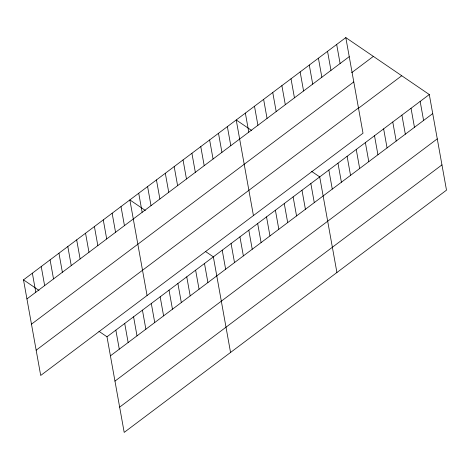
<?xml version="1.0" encoding="UTF-8"?>
<svg xmlns="http://www.w3.org/2000/svg" width="470" height="470" viewBox="0 0 470 470"><rect width="100%" height="100%" fill="white"/><g stroke="black" fill="none" stroke-linecap="round" stroke-linejoin="round"><path stroke-width="0.7" d="M345.808 37.6L363.01 133.21L40.702 375.46L23.5 279.85L345.808 37.6L429.298 94.54L446.5 190.15L124.192 432.4L106.99 336.79L98.953 331.309M26.931 298.908L349.239 56.653M351.672 72.691L373.362 56.388M31.472 324.171L353.781 81.915M36.155 350.197L358.469 107.947M358.369 108.353L401.744 75.752M106.99 336.79L429.298 94.54M110.415 355.843L432.723 113.593M114.962 381.105L437.27 138.856M119.644 407.137L441.953 164.888M251.72 130.537L236.222 119.968L253.43 215.577M311.675 171.427L319.712 176.902L336.914 272.512M145.359 210.478L129.861 199.909L147.063 295.518M205.314 251.368L213.351 256.849L230.553 352.459M23.5 279.85L38.998 290.419M420.162 101.403L423.593 120.455M411.033 108.264L414.464 127.323M401.903 115.132L405.328 134.185M392.767 121.994L396.198 141.047M383.637 128.856L387.063 147.915M374.502 135.724L377.933 154.777M365.372 142.586L368.803 161.639M356.242 149.448L359.668 168.501M336.679 44.462L340.104 63.521M347.107 156.316L350.538 175.369M327.543 51.33L330.974 70.383M337.977 163.178L341.402 182.231M318.413 58.192L321.844 77.245M328.841 170.04L332.272 189.093M309.284 65.054L312.709 84.112M300.148 71.922L303.579 90.974M310.846 183.564L314.277 202.623M291.018 78.784L294.443 97.836M301.987 190.227L305.412 209.285M281.882 85.646L285.313 104.698M293.121 196.889L296.552 215.947M272.753 92.514L276.184 111.566M284.256 203.551L287.687 222.604M263.623 99.376L267.048 118.428M275.397 210.213L278.822 229.266M254.487 106.238L257.918 125.29M266.531 216.876L269.962 235.928M245.358 113.1L248.783 132.158M257.666 223.538L261.097 242.591M248.806 230.2L252.231 249.253M227.363 126.63L230.788 145.682M239.941 236.862L243.366 255.915M218.497 133.292L221.928 152.345M231.076 243.525L234.507 262.577M209.632 139.954L213.063 159.007M222.216 250.187L225.641 269.24M200.772 146.617L204.197 165.669M191.907 153.273L195.338 172.331M204.485 263.511L207.916 282.564M183.042 159.935L186.472 178.994M195.626 270.174L199.051 289.226M174.182 166.597L177.607 185.656M186.76 276.836L190.186 295.889M165.317 173.26L168.742 192.318M177.895 283.498L181.326 302.551M156.451 179.922L159.882 198.98M169.03 290.154L172.461 309.213M147.592 186.584L151.017 205.637M160.17 296.817L163.595 315.875M138.726 193.246L142.151 212.299M151.305 303.479L154.736 322.538M142.439 310.141L145.87 329.2M121.002 206.571L124.427 225.624M133.58 316.804L137.005 335.862M112.136 213.233L115.561 232.286M124.715 323.466L128.145 342.518M103.271 219.895L106.702 238.948M115.849 330.128L119.28 349.181M94.405 226.558L97.836 245.61M85.546 233.22L88.971 252.273M76.681 239.882L80.112 258.935M67.815 246.544L71.246 265.597M58.956 253.207L62.381 272.259M50.09 259.869L53.521 278.921M41.225 266.531L44.656 285.584M32.365 273.188L35.791 292.246"/></g></svg>
